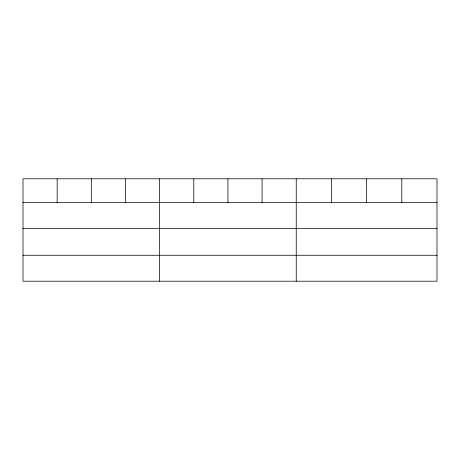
<?xml version="1.0" encoding="UTF-8"?>
<svg xmlns="http://www.w3.org/2000/svg" width="460" height="460" viewBox="0 0 460 460"><rect width="100%" height="100%" fill="white"/><g stroke="black" fill="none" stroke-linecap="round" stroke-linejoin="round"><path stroke-width="0.69" d="M437 228.568L437 178.796L23 178.796L23 281.204L437 281.204L437 228.568L23 228.568M23 202.641L437 202.641M23 255.277L437 255.277M401.81 178.796L401.81 202.641M366.62 178.796L366.62 202.641M331.43 178.796L331.43 202.641M296.24 178.796L296.24 281.204M262.085 178.796L262.085 202.641M227.93 178.796L227.93 202.641M193.775 178.796L193.775 202.641M159.62 178.796L159.62 281.204M125.465 178.796L125.465 202.641M91.31 178.796L91.31 202.641M57.155 178.796L57.155 202.641"/></g></svg>
